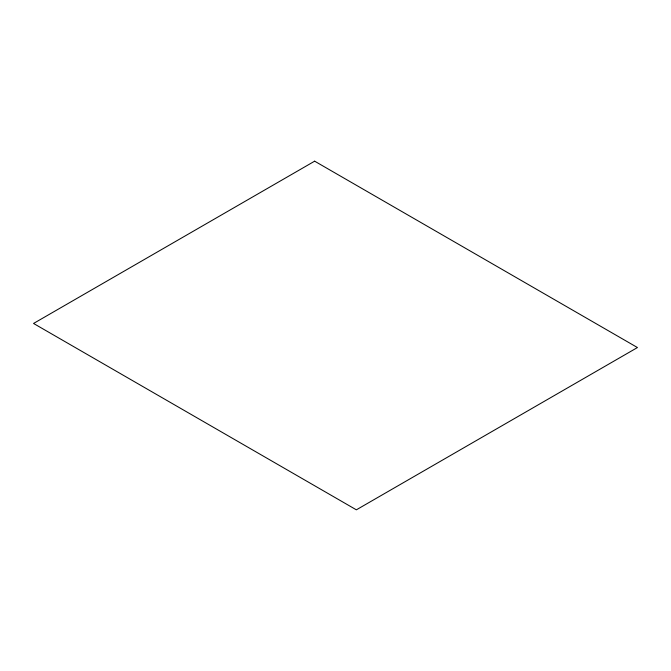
<?xml version="1.0" encoding="UTF-8"?>
<svg xmlns="http://www.w3.org/2000/svg" width="671" height="671" viewBox="0 0 671 671"><rect width="100%" height="100%" fill="white"/><g stroke="black" fill="none" stroke-linecap="round" stroke-linejoin="round"><path stroke-width="1.01" d="M314.64 161.174L33.55 323.456L356.36 509.826L637.45 347.544L314.64 161.174"/></g></svg>
